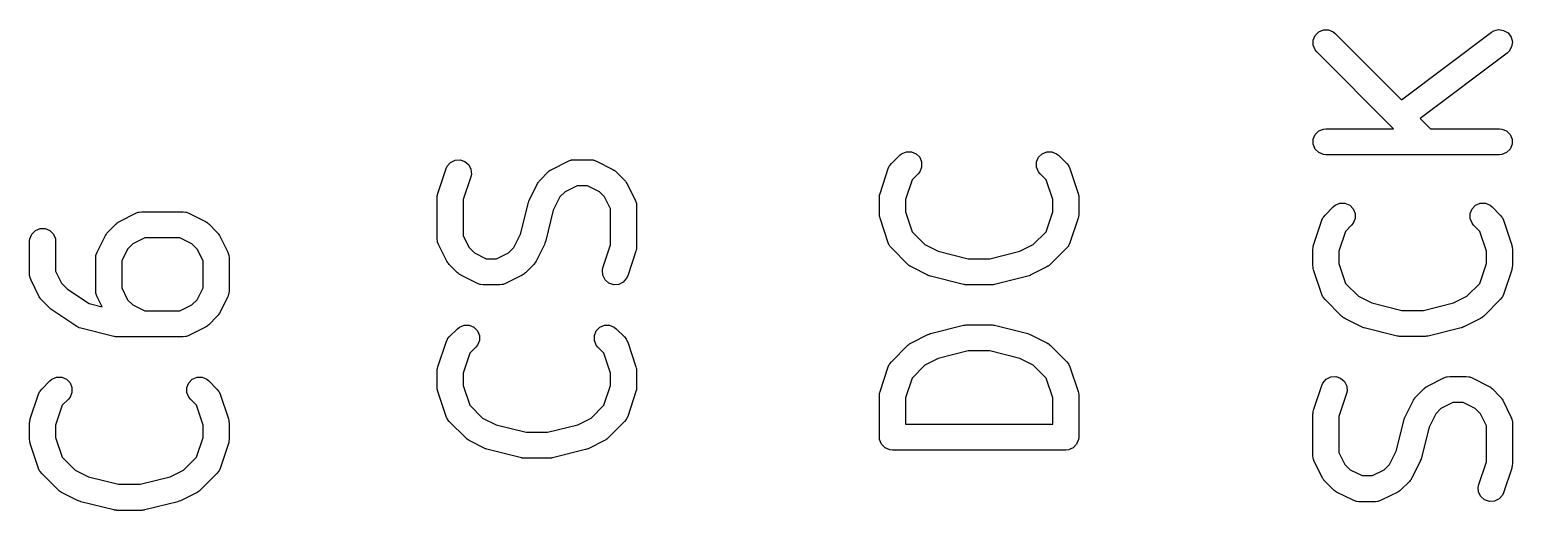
# Model space of a CAD drawing. Extents: x 2.6 to 14.1, y -9.2 to -3.9.
# Drawn here: x 4.1744 to 4.511, y -8.2323 to -8.1232 of the extents above; entities that cross this region are included whole.
import ezdxf

# ---------------------------------------------------------------- set-up
doc = ezdxf.new("R2010")
doc.units = 0
doc.header["$MEASUREMENT"] = 0
doc.layers.add('BLACK', color=7, linetype='CONTINUOUS')

msp = doc.modelspace()

# ---------------------------------------------------------------- linework, layer by layer
at = {"layer": 'BLACK', "linetype": 'CONTINUOUS'}
for p, q in [((4.46576, -8.12561), (4.4662, -8.12455)), ((4.46576, -8.12677), (4.46576, -8.12561)), ((4.4662, -8.12455), (4.46702, -8.12373)), ((4.46702, -8.12373), (4.46808, -8.12329)), ((4.46808, -8.12329), (4.46924, -8.12329)), ((4.46924, -8.12329), (4.4703, -8.12373)), ((4.4703, -8.12373), (4.47075, -8.1241)), ((4.47075, -8.1241), (4.48581, -8.13916)), ((4.48581, -8.13916), (4.50626, -8.12383)), ((4.50626, -8.12383), (4.50675, -8.12353)), ((4.50675, -8.12353), (4.50787, -8.12324)), ((4.50787, -8.12324), (4.50901, -8.1234)), ((4.50901, -8.1234), (4.51, -8.12399)), ((4.51, -8.12399), (4.51069, -8.12491)), ((4.51069, -8.12491), (4.51098, -8.12603)), ((4.4662, -8.12783), (4.46576, -8.12677)), ((4.46657, -8.12828), (4.4662, -8.12783)), ((4.48403, -8.14573), (4.46657, -8.12828)), ((4.5098, -8.12855), (4.49003, -8.14338)), ((4.51023, -8.12816), (4.5098, -8.12855)), ((4.51082, -8.12717), (4.51023, -8.12816)), ((4.51098, -8.12603), (4.51082, -8.12717)), ((4.46702, -8.14623), (4.46808, -8.14579)), ((4.46808, -8.14579), (4.46866, -8.14573)), ((4.46866, -8.14573), (4.48403, -8.14573)), ((4.49003, -8.14338), (4.49238, -8.14573)), ((4.49238, -8.14573), (4.50803, -8.14573)), ((4.50803, -8.14573), (4.50861, -8.14579)), ((4.50861, -8.14579), (4.50967, -8.14623)), ((4.46576, -8.14811), (4.4662, -8.14705)), ((4.46576, -8.14926), (4.46576, -8.14811)), ((4.4662, -8.15033), (4.46576, -8.14926)), ((4.4662, -8.14705), (4.46702, -8.14623)), ((4.50967, -8.14623), (4.51048, -8.14705)), ((4.51048, -8.14705), (4.51093, -8.14811)), ((4.51093, -8.14926), (4.51048, -8.15033)), ((4.51093, -8.14811), (4.51093, -8.14926)), ((4.27094, -8.15287), (4.27208, -8.15279)), ((4.27208, -8.15279), (4.27318, -8.15315)), ((4.29739, -8.15282), (4.29796, -8.15276)), ((4.29796, -8.15276), (4.30171, -8.15276)), ((4.30171, -8.15276), (4.30229, -8.15282)), ((4.37002, -8.15363), (4.3719, -8.15175)), ((4.3719, -8.15175), (4.37234, -8.15139)), ((4.37234, -8.15139), (4.37341, -8.15095)), ((4.37341, -8.15095), (4.37456, -8.15095)), ((4.37456, -8.15095), (4.37562, -8.15139)), ((4.37562, -8.15139), (4.37644, -8.1522)), ((4.37644, -8.1522), (4.37688, -8.15327)), ((4.40296, -8.15327), (4.4034, -8.1522)), ((4.4034, -8.1522), (4.40421, -8.15139)), ((4.40421, -8.15139), (4.40528, -8.15095)), ((4.40528, -8.15095), (4.40643, -8.15095)), ((4.40643, -8.15095), (4.4075, -8.15139)), ((4.4075, -8.15139), (4.40794, -8.15175)), ((4.40794, -8.15175), (4.40982, -8.15363)), ((4.46702, -8.15114), (4.4662, -8.15033)), ((4.46808, -8.15158), (4.46702, -8.15114)), ((4.46866, -8.15164), (4.46808, -8.15158)), ((4.50803, -8.15164), (4.46866, -8.15164)), ((4.50861, -8.15158), (4.50803, -8.15164)), ((4.50967, -8.15114), (4.50861, -8.15158)), ((4.51048, -8.15033), (4.50967, -8.15114)), ((4.26704, -8.16041), (4.26891, -8.15478)), ((4.26891, -8.15478), (4.26915, -8.15425)), ((4.26915, -8.15425), (4.26991, -8.15338)), ((4.26991, -8.15338), (4.27094, -8.15287)), ((4.27318, -8.15315), (4.27405, -8.15391)), ((4.27405, -8.15391), (4.27456, -8.15494)), ((4.27465, -8.15609), (4.27452, -8.15665)), ((4.27456, -8.15494), (4.27465, -8.15609)), ((4.29025, -8.15738), (4.29212, -8.1555)), ((4.29212, -8.1555), (4.29235, -8.15532)), ((4.29235, -8.15532), (4.2924, -8.15526)), ((4.2924, -8.15526), (4.29249, -8.1552)), ((4.29249, -8.1552), (4.29257, -8.15514)), ((4.29257, -8.15514), (4.29264, -8.15511)), ((4.29264, -8.15511), (4.29289, -8.15495)), ((4.29289, -8.15495), (4.29664, -8.15308)), ((4.29664, -8.15308), (4.29718, -8.15287)), ((4.29718, -8.15287), (4.29729, -8.15286)), ((4.29729, -8.15286), (4.29739, -8.15282)), ((4.30229, -8.15282), (4.30239, -8.15286)), ((4.30239, -8.15286), (4.30249, -8.15287)), ((4.30249, -8.15287), (4.30303, -8.15308)), ((4.30303, -8.15308), (4.30678, -8.15495)), ((4.30678, -8.15495), (4.30703, -8.15511)), ((4.30703, -8.15511), (4.3071, -8.15514)), ((4.3071, -8.15514), (4.30718, -8.1552)), ((4.30718, -8.1552), (4.30727, -8.15526)), ((4.30727, -8.15526), (4.30732, -8.15532)), ((4.30732, -8.15532), (4.30755, -8.1555)), ((4.30755, -8.1555), (4.30942, -8.15738)), ((4.36743, -8.16041), (4.36931, -8.15478)), ((4.36931, -8.15478), (4.36954, -8.15425)), ((4.36954, -8.15425), (4.36961, -8.15417)), ((4.36961, -8.15417), (4.36965, -8.15408)), ((4.36965, -8.15408), (4.37002, -8.15363)), ((4.37607, -8.15593), (4.37469, -8.15731)), ((4.37644, -8.15548), (4.37607, -8.15593)), ((4.37688, -8.15442), (4.37644, -8.15548)), ((4.37688, -8.15327), (4.37688, -8.15442)), ((4.40296, -8.15442), (4.40296, -8.15327)), ((4.4034, -8.15548), (4.40296, -8.15442)), ((4.40377, -8.15593), (4.4034, -8.15548)), ((4.40515, -8.15731), (4.40377, -8.15593)), ((4.40982, -8.15363), (4.41018, -8.15408)), ((4.41018, -8.15408), (4.41023, -8.15417)), ((4.41023, -8.15417), (4.41029, -8.15425)), ((4.41029, -8.15425), (4.41053, -8.15478)), ((4.41053, -8.15478), (4.41241, -8.16041)), ((4.27452, -8.15665), (4.27279, -8.16182)), ((4.28782, -8.1619), (4.2897, -8.15815)), ((4.2897, -8.15815), (4.28985, -8.1579)), ((4.28985, -8.1579), (4.28988, -8.15783)), ((4.28988, -8.15783), (4.28995, -8.15775)), ((4.28995, -8.15775), (4.29001, -8.15766)), ((4.29001, -8.15766), (4.29006, -8.1576)), ((4.29006, -8.1576), (4.29025, -8.15738)), ((4.29866, -8.15867), (4.29596, -8.16002)), ((4.30101, -8.15867), (4.29866, -8.15867)), ((4.30371, -8.16002), (4.30101, -8.15867)), ((4.30942, -8.15738), (4.30961, -8.1576)), ((4.30961, -8.1576), (4.30967, -8.15766)), ((4.30967, -8.15766), (4.30972, -8.15775)), ((4.30972, -8.15775), (4.30979, -8.15783)), ((4.30979, -8.15783), (4.30982, -8.1579)), ((4.30982, -8.1579), (4.30998, -8.15815)), ((4.30998, -8.15815), (4.31185, -8.1619)), ((4.37469, -8.15731), (4.37319, -8.16182)), ((4.40665, -8.16182), (4.40515, -8.15731)), ((4.26689, -8.16134), (4.26692, -8.16105)), ((4.26689, -8.17072), (4.26689, -8.16134)), ((4.26691, -8.16097), (4.26693, -8.16087)), ((4.26692, -8.16105), (4.26691, -8.16097)), ((4.26693, -8.16087), (4.26694, -8.16077)), ((4.26694, -8.16077), (4.26697, -8.16069)), ((4.26697, -8.16069), (4.26704, -8.16041)), ((4.27279, -8.16182), (4.27279, -8.17002)), ((4.2858, -8.16968), (4.2876, -8.1625)), ((4.2876, -8.1625), (4.28761, -8.16246)), ((4.28761, -8.16246), (4.28762, -8.16244)), ((4.28762, -8.16244), (4.28771, -8.1622)), ((4.28771, -8.1622), (4.28779, -8.16195)), ((4.28779, -8.16195), (4.28781, -8.16194)), ((4.28781, -8.16194), (4.28782, -8.1619)), ((4.29476, -8.16122), (4.29325, -8.16425)), ((4.29596, -8.16002), (4.29476, -8.16122)), ((4.30491, -8.16122), (4.30371, -8.16002)), ((4.30626, -8.16391), (4.30491, -8.16122)), ((4.31185, -8.1619), (4.31206, -8.16244)), ((4.31206, -8.16244), (4.31207, -8.16254)), ((4.31207, -8.16254), (4.31211, -8.16264)), ((4.31211, -8.16264), (4.31216, -8.16322)), ((4.36728, -8.16134), (4.36731, -8.16105)), ((4.36728, -8.16509), (4.36728, -8.16134)), ((4.3673, -8.16097), (4.36733, -8.16087)), ((4.36731, -8.16105), (4.3673, -8.16097)), ((4.36733, -8.16087), (4.36734, -8.16077)), ((4.36734, -8.16077), (4.36737, -8.16069)), ((4.36737, -8.16069), (4.36743, -8.16041)), ((4.37319, -8.16182), (4.37319, -8.16461)), ((4.40665, -8.16461), (4.40665, -8.16182)), ((4.41241, -8.16041), (4.41247, -8.16069)), ((4.41247, -8.16069), (4.4125, -8.16077)), ((4.4125, -8.16077), (4.41251, -8.16087)), ((4.41251, -8.16087), (4.41253, -8.16097)), ((4.41253, -8.16097), (4.41253, -8.16105)), ((4.41253, -8.16105), (4.41256, -8.16134)), ((4.41256, -8.16134), (4.41256, -8.16509)), ((4.47077, -8.1631), (4.47183, -8.16266)), ((4.47183, -8.16266), (4.47299, -8.16266)), ((4.47299, -8.16266), (4.47405, -8.1631)), ((4.50264, -8.1631), (4.5037, -8.16266)), ((4.5037, -8.16266), (4.50486, -8.16266)), ((4.50486, -8.16266), (4.50592, -8.1631)), ((4.19475, -8.16676), (4.1985, -8.16489)), ((4.1985, -8.16489), (4.19904, -8.16468)), ((4.19904, -8.16468), (4.19914, -8.16467)), ((4.19914, -8.16467), (4.19924, -8.16463)), ((4.19924, -8.16463), (4.19982, -8.16458)), ((4.19982, -8.16458), (4.20919, -8.16458)), ((4.20919, -8.16458), (4.20977, -8.16463)), ((4.20977, -8.16463), (4.20987, -8.16467)), ((4.20987, -8.16467), (4.20997, -8.16468)), ((4.20997, -8.16468), (4.21051, -8.16489)), ((4.21051, -8.16489), (4.21426, -8.16676)), ((4.29325, -8.16425), (4.29145, -8.17143)), ((4.30626, -8.17211), (4.30626, -8.16391)), ((4.31216, -8.16322), (4.31216, -8.17259)), ((4.36731, -8.16538), (4.36728, -8.16509)), ((4.3673, -8.16546), (4.36731, -8.16538)), ((4.36733, -8.16556), (4.3673, -8.16546)), ((4.36734, -8.16567), (4.36733, -8.16556)), ((4.36737, -8.16574), (4.36734, -8.16567)), ((4.36743, -8.16602), (4.36737, -8.16574)), ((4.36931, -8.17165), (4.36743, -8.16602)), ((4.37319, -8.16461), (4.37469, -8.16912)), ((4.40515, -8.16912), (4.40665, -8.16461)), ((4.41241, -8.16602), (4.41053, -8.17165)), ((4.41247, -8.16574), (4.41241, -8.16602)), ((4.4125, -8.16567), (4.41247, -8.16574)), ((4.41251, -8.16556), (4.4125, -8.16567)), ((4.41253, -8.16546), (4.41251, -8.16556)), ((4.41256, -8.16509), (4.41253, -8.16538)), ((4.41253, -8.16538), (4.41253, -8.16546)), ((4.46773, -8.1665), (4.46797, -8.16597)), ((4.46797, -8.16597), (4.46804, -8.16589)), ((4.46804, -8.16589), (4.46808, -8.16579)), ((4.46808, -8.16579), (4.46845, -8.16535)), ((4.46845, -8.16535), (4.47032, -8.16347)), ((4.47032, -8.16347), (4.47077, -8.1631)), ((4.47405, -8.1631), (4.47486, -8.16392)), ((4.47486, -8.16392), (4.47531, -8.16498)), ((4.47531, -8.16614), (4.47486, -8.1672)), ((4.47531, -8.16498), (4.47531, -8.16614)), ((4.50138, -8.16498), (4.50183, -8.16392)), ((4.50138, -8.16614), (4.50138, -8.16498)), ((4.50183, -8.1672), (4.50138, -8.16614)), ((4.50183, -8.16392), (4.50264, -8.1631)), ((4.50592, -8.1631), (4.50637, -8.16347)), ((4.50637, -8.16347), (4.50824, -8.16535)), ((4.50824, -8.16535), (4.50861, -8.16579)), ((4.50861, -8.16579), (4.50865, -8.16589)), ((4.50865, -8.16589), (4.50872, -8.16597)), ((4.50872, -8.16597), (4.50896, -8.1665)), ((4.17487, -8.16964), (4.17568, -8.16882)), ((4.17568, -8.16882), (4.17674, -8.16838)), ((4.17674, -8.16838), (4.1779, -8.16838)), ((4.1779, -8.16838), (4.17896, -8.16882)), ((4.17896, -8.16882), (4.17978, -8.16964)), ((4.19174, -8.16964), (4.19181, -8.16956)), ((4.19181, -8.16956), (4.19186, -8.16947)), ((4.19186, -8.16947), (4.19192, -8.16942)), ((4.19192, -8.16942), (4.19211, -8.16919)), ((4.19211, -8.16919), (4.19398, -8.16731)), ((4.19398, -8.16731), (4.19421, -8.16713)), ((4.19421, -8.16713), (4.19426, -8.16707)), ((4.19426, -8.16707), (4.19435, -8.16701)), ((4.19435, -8.16701), (4.19443, -8.16695)), ((4.19443, -8.16695), (4.1945, -8.16692)), ((4.1945, -8.16692), (4.19475, -8.16676)), ((4.21426, -8.16676), (4.21451, -8.16692)), ((4.21451, -8.16692), (4.21458, -8.16695)), ((4.21458, -8.16695), (4.21466, -8.16701)), ((4.21466, -8.16701), (4.21475, -8.16707)), ((4.21475, -8.16707), (4.2148, -8.16713)), ((4.2148, -8.16713), (4.21503, -8.16731)), ((4.21503, -8.16731), (4.2169, -8.16919)), ((4.2169, -8.16919), (4.21709, -8.16942)), ((4.21709, -8.16942), (4.21715, -8.16947)), ((4.21715, -8.16947), (4.21721, -8.16956)), ((4.21721, -8.16956), (4.21727, -8.16964)), ((4.37469, -8.16912), (4.37761, -8.17204)), ((4.40223, -8.17204), (4.40515, -8.16912)), ((4.46586, -8.17212), (4.46773, -8.1665)), ((4.47312, -8.16903), (4.47161, -8.17354)), ((4.4745, -8.16765), (4.47312, -8.16903)), ((4.47486, -8.1672), (4.4745, -8.16765)), ((4.50219, -8.16765), (4.50183, -8.1672)), ((4.50357, -8.16903), (4.50219, -8.16765)), ((4.50508, -8.17354), (4.50357, -8.16903)), ((4.50896, -8.1665), (4.51083, -8.17212)), ((4.17437, -8.17128), (4.17443, -8.1707)), ((4.17437, -8.17878), (4.17437, -8.17128)), ((4.17443, -8.1707), (4.17487, -8.16964)), ((4.17978, -8.16964), (4.18022, -8.1707)), ((4.18022, -8.1707), (4.18027, -8.17128)), ((4.18027, -8.17128), (4.18027, -8.17808)), ((4.18968, -8.17371), (4.19155, -8.16996)), ((4.19155, -8.16996), (4.19171, -8.16971)), ((4.19171, -8.16971), (4.19174, -8.16964)), ((4.19782, -8.17183), (4.19662, -8.17303)), ((4.20052, -8.17048), (4.19782, -8.17183)), ((4.2085, -8.17048), (4.20052, -8.17048)), ((4.21119, -8.17183), (4.2085, -8.17048)), ((4.21239, -8.17303), (4.21119, -8.17183)), ((4.21727, -8.16964), (4.2173, -8.16971)), ((4.2173, -8.16971), (4.21746, -8.16996)), ((4.21746, -8.16996), (4.21933, -8.17371)), ((4.26694, -8.17129), (4.26689, -8.17072)), ((4.26699, -8.17139), (4.26694, -8.17129)), ((4.26699, -8.1715), (4.26699, -8.17139)), ((4.2672, -8.17204), (4.26699, -8.1715)), ((4.26907, -8.17579), (4.2672, -8.17204)), ((4.27279, -8.17002), (4.27414, -8.17272)), ((4.27414, -8.17272), (4.27534, -8.17391)), ((4.28309, -8.17391), (4.28429, -8.17272)), ((4.28429, -8.17272), (4.2858, -8.16968)), ((4.29123, -8.17204), (4.28935, -8.17579)), ((4.29125, -8.17199), (4.29123, -8.17204)), ((4.29126, -8.17198), (4.29125, -8.17199)), ((4.29134, -8.17173), (4.29126, -8.17198)), ((4.29144, -8.1715), (4.29134, -8.17173)), ((4.29145, -8.17143), (4.29144, -8.17147)), ((4.29144, -8.17147), (4.29144, -8.1715)), ((4.30453, -8.17728), (4.30626, -8.17211)), ((4.31214, -8.17296), (4.31212, -8.17306)), ((4.31216, -8.17259), (4.31213, -8.17288)), ((4.31213, -8.17288), (4.31214, -8.17296)), ((4.36954, -8.17218), (4.36931, -8.17165)), ((4.36961, -8.17226), (4.36954, -8.17218)), ((4.36965, -8.17236), (4.36961, -8.17226)), ((4.37002, -8.1728), (4.36965, -8.17236)), ((4.37377, -8.17655), (4.37002, -8.1728)), ((4.37761, -8.17204), (4.38064, -8.17355)), ((4.3992, -8.17355), (4.40223, -8.17204)), ((4.40982, -8.1728), (4.40607, -8.17655)), ((4.41018, -8.17236), (4.40982, -8.1728)), ((4.41023, -8.17226), (4.41018, -8.17236)), ((4.41029, -8.17218), (4.41023, -8.17226)), ((4.41053, -8.17165), (4.41029, -8.17218)), ((4.46571, -8.17306), (4.46574, -8.17277)), ((4.46573, -8.17269), (4.46575, -8.17259)), ((4.46574, -8.17277), (4.46573, -8.17269)), ((4.46575, -8.17259), (4.46576, -8.17248)), ((4.46576, -8.17248), (4.46579, -8.17241)), ((4.46579, -8.17241), (4.46586, -8.17212)), ((4.51083, -8.17212), (4.5109, -8.17241)), ((4.5109, -8.17241), (4.51093, -8.17248)), ((4.51093, -8.17248), (4.51094, -8.17259)), ((4.51094, -8.17259), (4.51096, -8.17269)), ((4.51096, -8.17269), (4.51095, -8.17277)), ((4.51095, -8.17277), (4.51098, -8.17306)), ((4.18937, -8.17503), (4.18942, -8.17445)), ((4.18937, -8.18253), (4.18937, -8.17503)), ((4.18942, -8.17445), (4.18946, -8.17435)), ((4.18946, -8.17435), (4.18947, -8.17425)), ((4.18947, -8.17425), (4.18968, -8.17371)), ((4.19662, -8.17303), (4.19527, -8.17572)), ((4.19527, -8.17572), (4.19527, -8.18183)), ((4.21374, -8.17572), (4.21239, -8.17303)), ((4.21374, -8.18183), (4.21374, -8.17572)), ((4.21933, -8.17371), (4.21954, -8.17425)), ((4.21954, -8.17425), (4.21955, -8.17435)), ((4.21955, -8.17435), (4.21959, -8.17445)), ((4.21959, -8.17445), (4.21964, -8.17503)), ((4.21964, -8.17503), (4.21964, -8.18253)), ((4.26923, -8.17603), (4.26907, -8.17579)), ((4.26926, -8.17611), (4.26923, -8.17603)), ((4.26933, -8.17619), (4.26926, -8.17611)), ((4.26938, -8.17628), (4.26933, -8.17619)), ((4.26944, -8.17633), (4.26938, -8.17628)), ((4.26963, -8.17655), (4.26944, -8.17633)), ((4.27534, -8.17391), (4.27804, -8.17526)), ((4.27804, -8.17526), (4.28039, -8.17526)), ((4.28039, -8.17526), (4.28309, -8.17391)), ((4.28899, -8.17633), (4.2888, -8.17655)), ((4.28905, -8.17628), (4.28899, -8.17633)), ((4.2891, -8.17619), (4.28905, -8.17628)), ((4.28917, -8.17611), (4.2891, -8.17619)), ((4.2892, -8.17603), (4.28917, -8.17611)), ((4.28935, -8.17579), (4.2892, -8.17603)), ((4.31201, -8.17352), (4.31014, -8.17915)), ((4.31208, -8.17324), (4.31201, -8.17352)), ((4.31211, -8.17317), (4.31208, -8.17324)), ((4.31212, -8.17306), (4.31211, -8.17317)), ((4.38064, -8.17355), (4.38747, -8.17526)), ((4.38747, -8.17526), (4.39237, -8.17526)), ((4.39237, -8.17526), (4.3992, -8.17355)), ((4.46571, -8.17681), (4.46571, -8.17306)), ((4.47161, -8.17354), (4.47161, -8.17633)), ((4.47161, -8.17633), (4.47312, -8.18084)), ((4.50357, -8.18084), (4.50508, -8.17633)), ((4.50508, -8.17633), (4.50508, -8.17354)), ((4.51098, -8.17306), (4.51098, -8.17681)), ((4.17443, -8.17935), (4.17437, -8.17878)), ((4.17447, -8.17945), (4.17443, -8.17935)), ((4.17447, -8.17956), (4.17447, -8.17945)), ((4.17468, -8.1801), (4.17447, -8.17956)), ((4.18027, -8.17808), (4.18162, -8.18078)), ((4.2715, -8.17843), (4.26963, -8.17655)), ((4.27173, -8.17861), (4.2715, -8.17843)), ((4.27178, -8.17867), (4.27173, -8.17861)), ((4.27187, -8.17873), (4.27178, -8.17867)), ((4.27195, -8.17879), (4.27187, -8.17873)), ((4.27202, -8.17882), (4.27195, -8.17879)), ((4.27227, -8.17898), (4.27202, -8.17882)), ((4.27602, -8.18086), (4.27227, -8.17898)), ((4.28616, -8.17898), (4.28241, -8.18086)), ((4.28641, -8.17882), (4.28616, -8.17898)), ((4.28648, -8.17879), (4.28641, -8.17882)), ((4.28656, -8.17873), (4.28648, -8.17879)), ((4.28665, -8.17867), (4.28656, -8.17873)), ((4.2867, -8.17861), (4.28665, -8.17867)), ((4.28693, -8.17843), (4.2867, -8.17861)), ((4.2888, -8.17655), (4.28693, -8.17843)), ((4.30441, -8.17784), (4.30453, -8.17728)), ((4.30449, -8.17899), (4.30441, -8.17784)), ((4.305, -8.18002), (4.30449, -8.17899)), ((4.3099, -8.17968), (4.30915, -8.18055)), ((4.31014, -8.17915), (4.3099, -8.17968)), ((4.374, -8.17674), (4.37377, -8.17655)), ((4.37405, -8.1768), (4.374, -8.17674)), ((4.37414, -8.17685), (4.37405, -8.1768)), ((4.37422, -8.17692), (4.37414, -8.17685)), ((4.37429, -8.17695), (4.37422, -8.17692)), ((4.37454, -8.17711), (4.37429, -8.17695)), ((4.37829, -8.17898), (4.37454, -8.17711)), ((4.37833, -8.179), (4.37829, -8.17898)), ((4.37835, -8.17901), (4.37833, -8.179)), ((4.37859, -8.1791), (4.37835, -8.17901)), ((4.37883, -8.17919), (4.37859, -8.1791)), ((4.37885, -8.17919), (4.37883, -8.17919)), ((4.37889, -8.1792), (4.37885, -8.17919)), ((4.38639, -8.18108), (4.37889, -8.1792)), ((4.40095, -8.1792), (4.39345, -8.18108)), ((4.40099, -8.17919), (4.40095, -8.1792)), ((4.40101, -8.17919), (4.40099, -8.17919)), ((4.40125, -8.1791), (4.40101, -8.17919)), ((4.40149, -8.17901), (4.40125, -8.1791)), ((4.40151, -8.179), (4.40149, -8.17901)), ((4.40155, -8.17898), (4.40151, -8.179)), ((4.4053, -8.17711), (4.40155, -8.17898)), ((4.40555, -8.17695), (4.4053, -8.17711)), ((4.40562, -8.17692), (4.40555, -8.17695)), ((4.4057, -8.17685), (4.40562, -8.17692)), ((4.40579, -8.1768), (4.4057, -8.17685)), ((4.40584, -8.17674), (4.40579, -8.1768)), ((4.40607, -8.17655), (4.40584, -8.17674)), ((4.46574, -8.1771), (4.46571, -8.17681)), ((4.46573, -8.17718), (4.46574, -8.1771)), ((4.46575, -8.17728), (4.46573, -8.17718)), ((4.46576, -8.17738), (4.46575, -8.17728)), ((4.46579, -8.17746), (4.46576, -8.17738)), ((4.46586, -8.17774), (4.46579, -8.17746)), ((4.46773, -8.18337), (4.46586, -8.17774)), ((4.51083, -8.17774), (4.50896, -8.18337)), ((4.5109, -8.17746), (4.51083, -8.17774)), ((4.51093, -8.17738), (4.5109, -8.17746)), ((4.51094, -8.17728), (4.51093, -8.17738)), ((4.51096, -8.17718), (4.51094, -8.17728)), ((4.51098, -8.17681), (4.51095, -8.1771)), ((4.51095, -8.1771), (4.51096, -8.17718)), ((4.17655, -8.18385), (4.17468, -8.1801)), ((4.18162, -8.18078), (4.18295, -8.18211)), ((4.18295, -8.18211), (4.18791, -8.18541)), ((4.18942, -8.1831), (4.18937, -8.18253)), ((4.19527, -8.18183), (4.19662, -8.18453)), ((4.21239, -8.18453), (4.21374, -8.18183)), ((4.21964, -8.18253), (4.21959, -8.1831)), ((4.27656, -8.18106), (4.27602, -8.18086)), ((4.27667, -8.18107), (4.27656, -8.18106)), ((4.27676, -8.18111), (4.27667, -8.18107)), ((4.27734, -8.18117), (4.27676, -8.18111)), ((4.28109, -8.18117), (4.27734, -8.18117)), ((4.28167, -8.18111), (4.28109, -8.18117)), ((4.28176, -8.18107), (4.28167, -8.18111)), ((4.28187, -8.18106), (4.28176, -8.18107)), ((4.28241, -8.18086), (4.28187, -8.18106)), ((4.30587, -8.18078), (4.305, -8.18002)), ((4.30697, -8.18114), (4.30587, -8.18078)), ((4.30812, -8.18106), (4.30697, -8.18114)), ((4.30915, -8.18055), (4.30812, -8.18106)), ((4.38649, -8.18109), (4.38639, -8.18108)), ((4.38653, -8.18111), (4.38649, -8.18109)), ((4.38675, -8.18113), (4.38653, -8.18111)), ((4.38696, -8.18116), (4.38675, -8.18113)), ((4.38701, -8.18116), (4.38696, -8.18116)), ((4.38711, -8.18117), (4.38701, -8.18116)), ((4.39273, -8.18117), (4.38711, -8.18117)), ((4.39283, -8.18116), (4.39273, -8.18117)), ((4.39288, -8.18116), (4.39283, -8.18116)), ((4.39309, -8.18113), (4.39288, -8.18116)), ((4.39331, -8.18111), (4.39309, -8.18113)), ((4.39335, -8.18109), (4.39331, -8.18111)), ((4.39345, -8.18108), (4.39335, -8.18109)), ((4.47312, -8.18084), (4.47603, -8.18376)), ((4.50066, -8.18376), (4.50357, -8.18084)), ((4.17671, -8.18409), (4.17655, -8.18385)), ((4.17674, -8.18417), (4.17671, -8.18409)), ((4.17681, -8.18425), (4.17674, -8.18417)), ((4.17686, -8.18434), (4.17681, -8.18425)), ((4.17692, -8.18439), (4.17686, -8.18434)), ((4.17711, -8.18461), (4.17692, -8.18439)), ((4.17898, -8.18649), (4.17711, -8.18461)), ((4.18791, -8.18541), (4.19082, -8.18614)), ((4.18946, -8.1832), (4.18942, -8.1831)), ((4.18947, -8.18331), (4.18946, -8.1832)), ((4.18968, -8.18385), (4.18947, -8.18331)), ((4.19082, -8.18614), (4.18968, -8.18385)), ((4.19662, -8.18453), (4.19782, -8.18572)), ((4.19782, -8.18572), (4.20052, -8.18707)), ((4.2085, -8.18707), (4.21119, -8.18572)), ((4.21119, -8.18572), (4.21239, -8.18453)), ((4.21933, -8.18385), (4.21746, -8.1876)), ((4.21954, -8.18331), (4.21933, -8.18385)), ((4.21955, -8.1832), (4.21954, -8.18331)), ((4.21959, -8.1831), (4.21955, -8.1832)), ((4.46797, -8.18389), (4.46773, -8.18337)), ((4.46804, -8.18397), (4.46797, -8.18389)), ((4.46808, -8.18407), (4.46804, -8.18397)), ((4.46845, -8.18452), (4.46808, -8.18407)), ((4.4722, -8.18827), (4.46845, -8.18452)), ((4.47603, -8.18376), (4.47906, -8.18527)), ((4.47906, -8.18527), (4.4859, -8.18698)), ((4.49079, -8.18698), (4.49763, -8.18527)), ((4.49763, -8.18527), (4.50066, -8.18376)), ((4.50824, -8.18452), (4.50449, -8.18827)), ((4.50861, -8.18407), (4.50824, -8.18452)), ((4.50865, -8.18397), (4.50861, -8.18407)), ((4.50872, -8.18389), (4.50865, -8.18397)), ((4.50896, -8.18337), (4.50872, -8.18389)), ((4.17921, -8.18668), (4.17898, -8.18649)), ((4.17898, -8.18649), (4.17898, -8.18649)), ((4.17898, -8.18649), (4.17898, -8.18649)), ((4.17943, -8.18686), (4.17921, -8.18668)), ((4.18506, -8.19061), (4.17943, -8.18686)), ((4.17943, -8.18686), (4.17943, -8.18686)), ((4.17943, -8.18686), (4.17943, -8.18686)), ((4.20052, -8.18707), (4.2085, -8.18707)), ((4.2169, -8.18836), (4.21503, -8.19024)), ((4.21709, -8.18814), (4.2169, -8.18836)), ((4.21715, -8.18809), (4.21709, -8.18814)), ((4.21721, -8.188), (4.21715, -8.18809)), ((4.21727, -8.18792), (4.21721, -8.188)), ((4.2173, -8.18784), (4.21727, -8.18792)), ((4.21746, -8.1876), (4.2173, -8.18784)), ((4.47242, -8.18846), (4.4722, -8.18827)), ((4.47247, -8.18851), (4.47242, -8.18846)), ((4.47256, -8.18857), (4.47247, -8.18851)), ((4.47264, -8.18864), (4.47256, -8.18857)), ((4.47272, -8.18867), (4.47264, -8.18864)), ((4.47296, -8.18882), (4.47272, -8.18867)), ((4.47671, -8.1907), (4.47296, -8.18882)), ((4.4859, -8.18698), (4.49079, -8.18698)), ((4.50373, -8.18882), (4.49998, -8.1907)), ((4.50397, -8.18867), (4.50373, -8.18882)), ((4.50405, -8.18864), (4.50397, -8.18867)), ((4.50413, -8.18857), (4.50405, -8.18864)), ((4.50422, -8.18851), (4.50413, -8.18857)), ((4.50427, -8.18846), (4.50422, -8.18851)), ((4.50449, -8.18827), (4.50427, -8.18846)), ((4.18537, -8.19078), (4.18506, -8.19061)), ((4.18543, -8.19082), (4.18537, -8.19078)), ((4.1855, -8.19084), (4.18543, -8.19082)), ((4.18557, -8.19088), (4.1855, -8.19084)), ((4.18564, -8.19089), (4.18557, -8.19088)), ((4.18598, -8.19102), (4.18564, -8.19089)), ((4.19348, -8.19289), (4.18598, -8.19102)), ((4.19358, -8.1929), (4.19348, -8.19289)), ((4.19362, -8.19292), (4.19358, -8.1929)), ((4.19383, -8.19294), (4.19362, -8.19292)), ((4.19405, -8.19297), (4.19383, -8.19294)), ((4.19409, -8.19297), (4.19405, -8.19297)), ((4.19419, -8.19298), (4.19409, -8.19297)), ((4.20919, -8.19298), (4.19419, -8.19298)), ((4.20977, -8.19292), (4.20919, -8.19298)), ((4.20987, -8.19288), (4.20977, -8.19292)), ((4.20997, -8.19287), (4.20987, -8.19288)), ((4.21051, -8.19267), (4.20997, -8.19287)), ((4.21426, -8.19079), (4.21051, -8.19267)), ((4.21451, -8.19064), (4.21426, -8.19079)), ((4.21458, -8.19061), (4.21451, -8.19064)), ((4.21466, -8.19054), (4.21458, -8.19061)), ((4.21475, -8.19048), (4.21466, -8.19054)), ((4.2148, -8.19042), (4.21475, -8.19048)), ((4.21503, -8.19024), (4.2148, -8.19042)), ((4.26926, -8.19345), (4.26963, -8.193)), ((4.26963, -8.193), (4.2715, -8.19112)), ((4.2715, -8.19112), (4.27195, -8.19076)), ((4.27195, -8.19076), (4.27301, -8.19032)), ((4.27301, -8.19032), (4.27417, -8.19032)), ((4.27417, -8.19032), (4.27523, -8.19076)), ((4.27523, -8.19076), (4.27605, -8.19157)), ((4.27605, -8.19157), (4.27649, -8.19264)), ((4.27649, -8.19264), (4.27649, -8.19379)), ((4.30257, -8.19264), (4.30301, -8.19157)), ((4.30257, -8.19379), (4.30257, -8.19264)), ((4.30301, -8.19157), (4.30382, -8.19076)), ((4.30382, -8.19076), (4.30489, -8.19032)), ((4.30489, -8.19032), (4.30604, -8.19032)), ((4.30604, -8.19032), (4.3071, -8.19076)), ((4.3071, -8.19076), (4.30755, -8.19112)), ((4.30755, -8.19112), (4.30942, -8.193)), ((4.30942, -8.193), (4.30979, -8.19345)), ((4.37454, -8.19432), (4.37829, -8.19245)), ((4.37829, -8.19245), (4.37833, -8.19243)), ((4.37833, -8.19243), (4.37835, -8.19242)), ((4.37835, -8.19242), (4.37859, -8.19233)), ((4.37859, -8.19233), (4.37883, -8.19224)), ((4.37883, -8.19224), (4.37885, -8.19224)), ((4.37885, -8.19224), (4.37889, -8.19222)), ((4.37889, -8.19222), (4.38639, -8.19035)), ((4.38639, -8.19035), (4.38649, -8.19033)), ((4.38649, -8.19033), (4.38653, -8.19032)), ((4.38653, -8.19032), (4.38675, -8.19029)), ((4.38675, -8.19029), (4.38696, -8.19026)), ((4.38696, -8.19026), (4.38701, -8.19027)), ((4.38701, -8.19027), (4.38711, -8.19026)), ((4.38711, -8.19026), (4.39273, -8.19026)), ((4.39273, -8.19026), (4.39283, -8.19027)), ((4.39283, -8.19027), (4.39288, -8.19026)), ((4.39288, -8.19026), (4.39309, -8.19029)), ((4.39309, -8.19029), (4.39331, -8.19032)), ((4.39331, -8.19032), (4.39335, -8.19033)), ((4.39335, -8.19033), (4.39345, -8.19035)), ((4.39345, -8.19035), (4.40095, -8.19222)), ((4.40095, -8.19222), (4.40099, -8.19224)), ((4.40099, -8.19224), (4.40101, -8.19224)), ((4.40101, -8.19224), (4.40125, -8.19233)), ((4.40125, -8.19233), (4.40149, -8.19242)), ((4.40149, -8.19242), (4.40151, -8.19243)), ((4.40151, -8.19243), (4.40155, -8.19245)), ((4.40155, -8.19245), (4.4053, -8.19432)), ((4.47676, -8.19071), (4.47671, -8.1907)), ((4.47677, -8.19073), (4.47676, -8.19071)), ((4.47701, -8.19081), (4.47677, -8.19073)), ((4.47725, -8.1909), (4.47701, -8.19081)), ((4.47727, -8.19091), (4.47725, -8.1909)), ((4.47732, -8.19092), (4.47727, -8.19091)), ((4.48482, -8.1928), (4.47732, -8.19092)), ((4.48492, -8.19281), (4.48482, -8.1928)), ((4.48496, -8.19283), (4.48492, -8.19281)), ((4.48517, -8.19285), (4.48496, -8.19283)), ((4.48539, -8.19288), (4.48517, -8.19285)), ((4.48543, -8.19287), (4.48539, -8.19288)), ((4.48553, -8.19288), (4.48543, -8.19287)), ((4.49116, -8.19288), (4.48553, -8.19288)), ((4.49126, -8.19287), (4.49116, -8.19288)), ((4.4913, -8.19288), (4.49126, -8.19287)), ((4.49152, -8.19285), (4.4913, -8.19288)), ((4.49173, -8.19283), (4.49152, -8.19285)), ((4.49177, -8.19281), (4.49173, -8.19283)), ((4.49187, -8.1928), (4.49177, -8.19281)), ((4.49937, -8.19092), (4.49187, -8.1928)), ((4.49941, -8.19091), (4.49937, -8.19092)), ((4.49944, -8.1909), (4.49941, -8.19091)), ((4.49968, -8.19081), (4.49944, -8.1909)), ((4.49992, -8.19073), (4.49968, -8.19081)), ((4.49993, -8.19071), (4.49992, -8.19073)), ((4.49998, -8.1907), (4.49993, -8.19071)), ((4.26704, -8.19978), (4.26891, -8.19415)), ((4.26891, -8.19415), (4.26915, -8.19362)), ((4.26915, -8.19362), (4.26922, -8.19354)), ((4.26922, -8.19354), (4.26926, -8.19345)), ((4.27568, -8.1953), (4.2743, -8.19668)), ((4.27605, -8.19485), (4.27568, -8.1953)), ((4.27649, -8.19379), (4.27605, -8.19485)), ((4.30301, -8.19485), (4.30257, -8.19379)), ((4.30337, -8.1953), (4.30301, -8.19485)), ((4.30476, -8.19668), (4.30337, -8.1953)), ((4.30979, -8.19345), (4.30983, -8.19354)), ((4.30983, -8.19354), (4.3099, -8.19362)), ((4.3099, -8.19362), (4.31014, -8.19415)), ((4.31014, -8.19415), (4.31201, -8.19978)), ((4.37002, -8.19862), (4.37377, -8.19487)), ((4.37377, -8.19487), (4.374, -8.19469)), ((4.374, -8.19469), (4.37405, -8.19463)), ((4.37405, -8.19463), (4.37414, -8.19457)), ((4.37414, -8.19457), (4.37422, -8.19451)), ((4.37422, -8.19451), (4.37429, -8.19448)), ((4.37429, -8.19448), (4.37454, -8.19432)), ((4.38747, -8.19617), (4.38064, -8.19787)), ((4.39237, -8.19617), (4.38747, -8.19617)), ((4.3992, -8.19787), (4.39237, -8.19617)), ((4.4053, -8.19432), (4.40555, -8.19448)), ((4.40555, -8.19448), (4.40562, -8.19451)), ((4.40562, -8.19451), (4.4057, -8.19457)), ((4.4057, -8.19457), (4.40579, -8.19463)), ((4.40579, -8.19463), (4.40584, -8.19469)), ((4.40584, -8.19469), (4.40607, -8.19487)), ((4.40607, -8.19487), (4.40982, -8.19862)), ((4.26697, -8.20006), (4.26704, -8.19978)), ((4.2743, -8.19668), (4.27279, -8.20119)), ((4.30626, -8.20119), (4.30476, -8.19668)), ((4.31201, -8.19978), (4.31208, -8.20006)), ((4.36743, -8.2054), (4.36931, -8.19978)), ((4.36931, -8.19978), (4.36954, -8.19925)), ((4.36954, -8.19925), (4.36961, -8.19917)), ((4.36961, -8.19917), (4.36965, -8.19907)), ((4.36965, -8.19907), (4.37002, -8.19862)), ((4.37761, -8.19939), (4.37469, -8.20231)), ((4.38064, -8.19787), (4.37761, -8.19939)), ((4.40223, -8.19939), (4.3992, -8.19787)), ((4.40515, -8.20231), (4.40223, -8.19939)), ((4.40982, -8.19862), (4.41018, -8.19907)), ((4.41018, -8.19907), (4.41023, -8.19917)), ((4.41023, -8.19917), (4.41029, -8.19925)), ((4.41029, -8.19925), (4.41053, -8.19978)), ((4.41053, -8.19978), (4.41241, -8.2054)), ((4.17711, -8.20481), (4.17898, -8.20294)), ((4.17898, -8.20294), (4.17943, -8.20257)), ((4.17943, -8.20257), (4.18049, -8.20213)), ((4.18049, -8.20213), (4.18165, -8.20213)), ((4.18165, -8.20213), (4.18271, -8.20257)), ((4.18271, -8.20257), (4.18353, -8.20338)), ((4.21049, -8.20338), (4.2113, -8.20257)), ((4.2113, -8.20257), (4.21237, -8.20213)), ((4.21237, -8.20213), (4.21352, -8.20213)), ((4.21352, -8.20213), (4.21458, -8.20257)), ((4.21458, -8.20257), (4.21503, -8.20294)), ((4.21503, -8.20294), (4.2169, -8.20481)), ((4.26689, -8.20071), (4.26692, -8.20042)), ((4.26689, -8.20446), (4.26689, -8.20071)), ((4.26691, -8.20034), (4.26693, -8.20024)), ((4.26692, -8.20042), (4.26691, -8.20034)), ((4.26693, -8.20024), (4.26694, -8.20014)), ((4.26694, -8.20014), (4.26697, -8.20006)), ((4.27279, -8.20119), (4.27279, -8.20398)), ((4.30626, -8.20398), (4.30626, -8.20119)), ((4.31208, -8.20006), (4.31211, -8.20014)), ((4.31211, -8.20014), (4.31212, -8.20024)), ((4.31212, -8.20024), (4.31214, -8.20034)), ((4.31214, -8.20034), (4.31213, -8.20042)), ((4.31213, -8.20042), (4.31216, -8.20071)), ((4.31216, -8.20071), (4.31216, -8.20446)), ((4.37469, -8.20231), (4.37319, -8.20681)), ((4.40665, -8.20681), (4.40515, -8.20231)), ((4.46797, -8.20347), (4.46872, -8.2026)), ((4.46872, -8.2026), (4.46975, -8.20208)), ((4.46975, -8.20208), (4.4709, -8.202)), ((4.4709, -8.202), (4.472, -8.20236)), ((4.472, -8.20236), (4.47287, -8.20312)), ((4.47287, -8.20312), (4.47338, -8.20415)), ((4.49171, -8.20416), (4.49546, -8.20229)), ((4.49546, -8.20229), (4.496, -8.20208)), ((4.496, -8.20208), (4.49611, -8.20207)), ((4.49611, -8.20207), (4.49621, -8.20203)), ((4.49621, -8.20203), (4.49678, -8.20198)), ((4.49678, -8.20198), (4.50053, -8.20198)), ((4.50053, -8.20198), (4.50111, -8.20203)), ((4.50111, -8.20203), (4.5012, -8.20207)), ((4.5012, -8.20207), (4.50131, -8.20208)), ((4.50131, -8.20208), (4.50185, -8.20229)), ((4.50185, -8.20229), (4.5056, -8.20416)), ((4.17452, -8.21159), (4.17639, -8.20596)), ((4.17639, -8.20596), (4.17663, -8.20544)), ((4.17663, -8.20544), (4.1767, -8.20536)), ((4.1767, -8.20536), (4.17674, -8.20526)), ((4.17674, -8.20526), (4.17711, -8.20481)), ((4.18353, -8.20338), (4.18397, -8.20445)), ((4.18397, -8.2056), (4.18353, -8.20666)), ((4.18397, -8.20445), (4.18397, -8.2056)), ((4.21005, -8.20445), (4.21049, -8.20338)), ((4.21005, -8.2056), (4.21005, -8.20445)), ((4.21049, -8.20666), (4.21005, -8.2056)), ((4.2169, -8.20481), (4.21727, -8.20526)), ((4.21727, -8.20526), (4.21731, -8.20536)), ((4.21731, -8.20536), (4.21738, -8.20544)), ((4.21738, -8.20544), (4.21762, -8.20596)), ((4.21762, -8.20596), (4.21949, -8.21159)), ((4.26692, -8.20475), (4.26689, -8.20446)), ((4.26691, -8.20483), (4.26692, -8.20475)), ((4.26693, -8.20493), (4.26691, -8.20483)), ((4.26694, -8.20504), (4.26693, -8.20493)), ((4.26697, -8.20511), (4.26694, -8.20504)), ((4.26704, -8.20539), (4.26697, -8.20511)), ((4.26891, -8.21102), (4.26704, -8.20539)), ((4.27279, -8.20398), (4.2743, -8.20849)), ((4.30476, -8.20849), (4.30626, -8.20398)), ((4.31201, -8.20539), (4.31014, -8.21102)), ((4.31208, -8.20511), (4.31201, -8.20539)), ((4.31211, -8.20504), (4.31208, -8.20511)), ((4.31212, -8.20493), (4.31211, -8.20504)), ((4.31214, -8.20483), (4.31212, -8.20493)), ((4.31216, -8.20446), (4.31213, -8.20475)), ((4.31213, -8.20475), (4.31214, -8.20483)), ((4.36728, -8.20634), (4.36731, -8.20604)), ((4.36728, -8.21571), (4.36728, -8.20634)), ((4.3673, -8.20597), (4.36733, -8.20586)), ((4.36731, -8.20604), (4.3673, -8.20597)), ((4.36733, -8.20586), (4.36734, -8.20576)), ((4.36734, -8.20576), (4.36737, -8.20569)), ((4.36737, -8.20569), (4.36743, -8.2054)), ((4.41241, -8.2054), (4.41247, -8.20569)), ((4.41247, -8.20569), (4.4125, -8.20576)), ((4.4125, -8.20576), (4.41251, -8.20586)), ((4.41251, -8.20586), (4.41253, -8.20597)), ((4.41253, -8.20597), (4.41253, -8.20604)), ((4.41253, -8.20604), (4.41256, -8.20634)), ((4.41256, -8.20634), (4.41256, -8.21571)), ((4.46586, -8.20962), (4.46773, -8.204)), ((4.46773, -8.204), (4.46797, -8.20347)), ((4.47334, -8.20586), (4.47161, -8.21103)), ((4.47346, -8.2053), (4.47334, -8.20586)), ((4.47338, -8.20415), (4.47346, -8.2053)), ((4.48888, -8.20682), (4.48907, -8.20659)), ((4.48907, -8.20659), (4.49094, -8.20472)), ((4.49094, -8.20472), (4.49117, -8.20453)), ((4.49117, -8.20453), (4.49122, -8.20447)), ((4.49122, -8.20447), (4.49131, -8.20442)), ((4.49131, -8.20442), (4.49139, -8.20435)), ((4.49139, -8.20435), (4.49146, -8.20432)), ((4.49146, -8.20432), (4.49171, -8.20416)), ((4.5056, -8.20416), (4.50585, -8.20432)), ((4.50585, -8.20432), (4.50592, -8.20435)), ((4.50592, -8.20435), (4.506, -8.20442)), ((4.506, -8.20442), (4.50609, -8.20447)), ((4.50609, -8.20447), (4.50614, -8.20453)), ((4.50614, -8.20453), (4.50637, -8.20472)), ((4.50637, -8.20472), (4.50824, -8.20659)), ((4.50824, -8.20659), (4.50843, -8.20682)), ((4.18178, -8.20849), (4.18027, -8.213)), ((4.18316, -8.20711), (4.18178, -8.20849)), ((4.18353, -8.20666), (4.18316, -8.20711)), ((4.21085, -8.20711), (4.21049, -8.20666)), ((4.21224, -8.20849), (4.21085, -8.20711)), ((4.21374, -8.213), (4.21224, -8.20849)), ((4.2743, -8.20849), (4.27721, -8.21141)), ((4.30184, -8.21141), (4.30476, -8.20849)), ((4.37319, -8.20681), (4.37319, -8.21276)), ((4.40665, -8.21276), (4.40665, -8.20681)), ((4.46575, -8.21008), (4.46576, -8.20998)), ((4.46576, -8.20998), (4.46579, -8.20991)), ((4.46579, -8.20991), (4.46586, -8.20962)), ((4.48664, -8.21111), (4.48852, -8.20736)), ((4.48852, -8.20736), (4.48867, -8.20711)), ((4.48867, -8.20711), (4.4887, -8.20704)), ((4.4887, -8.20704), (4.48877, -8.20696)), ((4.48877, -8.20696), (4.48882, -8.20687)), ((4.48882, -8.20687), (4.48888, -8.20682)), ((4.49478, -8.20923), (4.49358, -8.21043)), ((4.49748, -8.20788), (4.49478, -8.20923)), ((4.49983, -8.20788), (4.49748, -8.20788)), ((4.50253, -8.20923), (4.49983, -8.20788)), ((4.50373, -8.21043), (4.50253, -8.20923)), ((4.50843, -8.20682), (4.50849, -8.20687)), ((4.50849, -8.20687), (4.50854, -8.20696)), ((4.50854, -8.20696), (4.50861, -8.20704)), ((4.50861, -8.20704), (4.50864, -8.20711)), ((4.50864, -8.20711), (4.5088, -8.20736)), ((4.5088, -8.20736), (4.51067, -8.21111)), ((4.17437, -8.21252), (4.1744, -8.21223)), ((4.17437, -8.21627), (4.17437, -8.21252)), ((4.17439, -8.21215), (4.17441, -8.21205)), ((4.1744, -8.21223), (4.17439, -8.21215)), ((4.17441, -8.21205), (4.17443, -8.21195)), ((4.17443, -8.21195), (4.17445, -8.21187)), ((4.17445, -8.21187), (4.17452, -8.21159)), ((4.18027, -8.213), (4.18027, -8.21579)), ((4.21374, -8.21579), (4.21374, -8.213)), ((4.21949, -8.21159), (4.21956, -8.21187)), ((4.21956, -8.21187), (4.21959, -8.21195)), ((4.21959, -8.21195), (4.2196, -8.21205)), ((4.2196, -8.21205), (4.21962, -8.21215)), ((4.21962, -8.21215), (4.21962, -8.21223)), ((4.21962, -8.21223), (4.21964, -8.21252)), ((4.21964, -8.21252), (4.21964, -8.21627)), ((4.26915, -8.21155), (4.26891, -8.21102)), ((4.26922, -8.21163), (4.26915, -8.21155)), ((4.26926, -8.21173), (4.26922, -8.21163)), ((4.26963, -8.21217), (4.26926, -8.21173)), ((4.27338, -8.21592), (4.26963, -8.21217)), ((4.27721, -8.21141), (4.28025, -8.21292)), ((4.28025, -8.21292), (4.28708, -8.21463)), ((4.29197, -8.21463), (4.29881, -8.21292)), ((4.29881, -8.21292), (4.30184, -8.21141)), ((4.30942, -8.21217), (4.30567, -8.21592)), ((4.30979, -8.21173), (4.30942, -8.21217)), ((4.30983, -8.21163), (4.30979, -8.21173)), ((4.3099, -8.21155), (4.30983, -8.21163)), ((4.31014, -8.21102), (4.3099, -8.21155)), ((4.37319, -8.21276), (4.40665, -8.21276)), ((4.46571, -8.21055), (4.46574, -8.21026)), ((4.46571, -8.21993), (4.46571, -8.21055)), ((4.46573, -8.21018), (4.46575, -8.21008)), ((4.46574, -8.21026), (4.46573, -8.21018)), ((4.47161, -8.21103), (4.47161, -8.21923)), ((4.48462, -8.2189), (4.48642, -8.21171)), ((4.48642, -8.21171), (4.48643, -8.21167)), ((4.48643, -8.21165), (4.48653, -8.21141)), ((4.48643, -8.21167), (4.48643, -8.21165)), ((4.48653, -8.21141), (4.48661, -8.21117)), ((4.48661, -8.21117), (4.48662, -8.21115)), ((4.48662, -8.21115), (4.48664, -8.21111)), ((4.49358, -8.21043), (4.49207, -8.21346)), ((4.50508, -8.21313), (4.50373, -8.21043)), ((4.50508, -8.22132), (4.50508, -8.21313)), ((4.51067, -8.21111), (4.51088, -8.21165)), ((4.51088, -8.21165), (4.51089, -8.21175)), ((4.51089, -8.21175), (4.51093, -8.21185)), ((4.51093, -8.21185), (4.51098, -8.21243)), ((4.51098, -8.21243), (4.51098, -8.2218)), ((4.1744, -8.21656), (4.17437, -8.21627)), ((4.17439, -8.21664), (4.1744, -8.21656)), ((4.17441, -8.21674), (4.17439, -8.21664)), ((4.17443, -8.21685), (4.17441, -8.21674)), ((4.18027, -8.21579), (4.18178, -8.2203)), ((4.21224, -8.2203), (4.21374, -8.21579)), ((4.2196, -8.21674), (4.21959, -8.21685)), ((4.21962, -8.21664), (4.2196, -8.21674)), ((4.21964, -8.21627), (4.21962, -8.21656)), ((4.21962, -8.21656), (4.21962, -8.21664)), ((4.2736, -8.21611), (4.27338, -8.21592)), ((4.27365, -8.21617), (4.2736, -8.21611)), ((4.27374, -8.21622), (4.27365, -8.21617)), ((4.27382, -8.21629), (4.27374, -8.21622)), ((4.2739, -8.21632), (4.27382, -8.21629)), ((4.27414, -8.21648), (4.2739, -8.21632)), ((4.27789, -8.21835), (4.27414, -8.21648)), ((4.28708, -8.21463), (4.29197, -8.21463)), ((4.30491, -8.21648), (4.30116, -8.21835)), ((4.30515, -8.21632), (4.30491, -8.21648)), ((4.30523, -8.21629), (4.30515, -8.21632)), ((4.30531, -8.21622), (4.30523, -8.21629)), ((4.3054, -8.21617), (4.30531, -8.21622)), ((4.30545, -8.21611), (4.3054, -8.21617)), ((4.30567, -8.21592), (4.30545, -8.21611)), ((4.36734, -8.21629), (4.36728, -8.21571)), ((4.36778, -8.21735), (4.36734, -8.21629)), ((4.4125, -8.21629), (4.41206, -8.21735)), ((4.41256, -8.21571), (4.4125, -8.21629)), ((4.49207, -8.21346), (4.49027, -8.22064)), ((4.17445, -8.21692), (4.17443, -8.21685)), ((4.17452, -8.21721), (4.17445, -8.21692)), ((4.17639, -8.22283), (4.17452, -8.21721)), ((4.21949, -8.21721), (4.21762, -8.22283)), ((4.21956, -8.21692), (4.21949, -8.21721)), ((4.21959, -8.21685), (4.21956, -8.21692)), ((4.27794, -8.21837), (4.27789, -8.21835)), ((4.27795, -8.21838), (4.27794, -8.21837)), ((4.27819, -8.21847), (4.27795, -8.21838)), ((4.27843, -8.21856), (4.27819, -8.21847)), ((4.27846, -8.21856), (4.27843, -8.21856)), ((4.2785, -8.21857), (4.27846, -8.21856)), ((4.286, -8.22045), (4.2785, -8.21857)), ((4.30055, -8.21857), (4.29305, -8.22045)), ((4.3006, -8.21856), (4.30055, -8.21857)), ((4.30062, -8.21856), (4.3006, -8.21856)), ((4.30086, -8.21847), (4.30062, -8.21856)), ((4.3011, -8.21838), (4.30086, -8.21847)), ((4.30112, -8.21837), (4.3011, -8.21838)), ((4.30116, -8.21835), (4.30112, -8.21837)), ((4.36859, -8.21816), (4.36778, -8.21735)), ((4.36966, -8.21861), (4.36859, -8.21816)), ((4.37023, -8.21866), (4.36966, -8.21861)), ((4.4096, -8.21866), (4.37023, -8.21866)), ((4.41018, -8.21861), (4.4096, -8.21866)), ((4.41125, -8.21816), (4.41018, -8.21861)), ((4.41206, -8.21735), (4.41125, -8.21816)), ((4.46576, -8.2205), (4.46571, -8.21993)), ((4.47161, -8.21923), (4.47296, -8.22193)), ((4.48311, -8.22193), (4.48462, -8.2189)), ((4.17663, -8.22336), (4.17639, -8.22283)), ((4.1767, -8.22344), (4.17663, -8.22336)), ((4.17674, -8.22354), (4.1767, -8.22344)), ((4.18178, -8.2203), (4.18469, -8.22322)), ((4.18469, -8.22322), (4.18773, -8.22473)), ((4.20629, -8.22473), (4.20932, -8.22322)), ((4.20932, -8.22322), (4.21224, -8.2203)), ((4.21731, -8.22344), (4.21727, -8.22354)), ((4.21738, -8.22336), (4.21731, -8.22344)), ((4.21762, -8.22283), (4.21738, -8.22336)), ((4.2861, -8.22046), (4.286, -8.22045)), ((4.28614, -8.22048), (4.2861, -8.22046)), ((4.28635, -8.2205), (4.28614, -8.22048)), ((4.28657, -8.22053), (4.28635, -8.2205)), ((4.28661, -8.22053), (4.28657, -8.22053)), ((4.28671, -8.22054), (4.28661, -8.22053)), ((4.29234, -8.22054), (4.28671, -8.22054)), ((4.29244, -8.22053), (4.29234, -8.22054)), ((4.29248, -8.22053), (4.29244, -8.22053)), ((4.2927, -8.2205), (4.29248, -8.22053)), ((4.29291, -8.22048), (4.2927, -8.2205)), ((4.29295, -8.22046), (4.29291, -8.22048)), ((4.29305, -8.22045), (4.29295, -8.22046)), ((4.4658, -8.2206), (4.46576, -8.2205)), ((4.46581, -8.22071), (4.4658, -8.2206)), ((4.46602, -8.22125), (4.46581, -8.22071)), ((4.46789, -8.225), (4.46602, -8.22125)), ((4.47296, -8.22193), (4.47416, -8.22313)), ((4.47416, -8.22313), (4.47686, -8.22447)), ((4.47921, -8.22447), (4.48191, -8.22313)), ((4.48191, -8.22313), (4.48311, -8.22193)), ((4.49005, -8.22125), (4.48817, -8.225)), ((4.49006, -8.22121), (4.49005, -8.22125)), ((4.49008, -8.22119), (4.49006, -8.22121)), ((4.49016, -8.22095), (4.49008, -8.22119)), ((4.49026, -8.22071), (4.49016, -8.22095)), ((4.49027, -8.22064), (4.49026, -8.22069)), ((4.49026, -8.22069), (4.49026, -8.22071)), ((4.50335, -8.22649), (4.50508, -8.22132)), ((4.51083, -8.22274), (4.50896, -8.22836)), ((4.5109, -8.22245), (4.51083, -8.22274)), ((4.51093, -8.22238), (4.5109, -8.22245)), ((4.51094, -8.22227), (4.51093, -8.22238)), ((4.51096, -8.22217), (4.51094, -8.22227)), ((4.51098, -8.2218), (4.51095, -8.22209)), ((4.51095, -8.22209), (4.51096, -8.22217)), ((4.17711, -8.22398), (4.17674, -8.22354)), ((4.18086, -8.22773), (4.17711, -8.22398)), ((4.18773, -8.22473), (4.19456, -8.22644)), ((4.19456, -8.22644), (4.19945, -8.22644)), ((4.19945, -8.22644), (4.20629, -8.22473)), ((4.2169, -8.22398), (4.21315, -8.22773)), ((4.21727, -8.22354), (4.2169, -8.22398)), ((4.46805, -8.22525), (4.46789, -8.225)), ((4.46808, -8.22532), (4.46805, -8.22525)), ((4.46815, -8.2254), (4.46808, -8.22532)), ((4.4682, -8.22549), (4.46815, -8.2254)), ((4.46826, -8.22554), (4.4682, -8.22549)), ((4.46845, -8.22577), (4.46826, -8.22554)), ((4.47032, -8.22764), (4.46845, -8.22577)), ((4.47686, -8.22447), (4.47921, -8.22447)), ((4.48762, -8.22577), (4.48575, -8.22764)), ((4.48781, -8.22554), (4.48762, -8.22577)), ((4.48787, -8.22549), (4.48781, -8.22554)), ((4.48792, -8.2254), (4.48787, -8.22549)), ((4.48799, -8.22532), (4.48792, -8.2254)), ((4.48802, -8.22525), (4.48799, -8.22532)), ((4.48817, -8.225), (4.48802, -8.22525)), ((4.50323, -8.22706), (4.50335, -8.22649)), ((4.18108, -8.22792), (4.18086, -8.22773)), ((4.18113, -8.22798), (4.18108, -8.22792)), ((4.18122, -8.22803), (4.18113, -8.22798)), ((4.1813, -8.2281), (4.18122, -8.22803)), ((4.18138, -8.22813), (4.1813, -8.2281)), ((4.18162, -8.22829), (4.18138, -8.22813)), ((4.18537, -8.23016), (4.18162, -8.22829)), ((4.18542, -8.23018), (4.18537, -8.23016)), ((4.18543, -8.23019), (4.18542, -8.23018)), ((4.18568, -8.23028), (4.18543, -8.23019)), ((4.20858, -8.23019), (4.20834, -8.23028)), ((4.2086, -8.23018), (4.20858, -8.23019)), ((4.20864, -8.23016), (4.2086, -8.23018)), ((4.21239, -8.22829), (4.20864, -8.23016)), ((4.21264, -8.22813), (4.21239, -8.22829)), ((4.21271, -8.2281), (4.21264, -8.22813)), ((4.21279, -8.22803), (4.21271, -8.2281)), ((4.21288, -8.22798), (4.21279, -8.22803)), ((4.21293, -8.22792), (4.21288, -8.22798)), ((4.21315, -8.22773), (4.21293, -8.22792)), ((4.47055, -8.22783), (4.47032, -8.22764)), ((4.4706, -8.22788), (4.47055, -8.22783)), ((4.47069, -8.22794), (4.4706, -8.22788)), ((4.47077, -8.22801), (4.47069, -8.22794)), ((4.47084, -8.22804), (4.47077, -8.22801)), ((4.47109, -8.22819), (4.47084, -8.22804)), ((4.47484, -8.23007), (4.47109, -8.22819)), ((4.47538, -8.23027), (4.47484, -8.23007)), ((4.48123, -8.23007), (4.48069, -8.23027)), ((4.48498, -8.22819), (4.48123, -8.23007)), ((4.48523, -8.22804), (4.48498, -8.22819)), ((4.4853, -8.22801), (4.48523, -8.22804)), ((4.48538, -8.22794), (4.4853, -8.22801)), ((4.48547, -8.22788), (4.48538, -8.22794)), ((4.48552, -8.22783), (4.48547, -8.22788)), ((4.48575, -8.22764), (4.48552, -8.22783)), ((4.50331, -8.22821), (4.50323, -8.22706)), ((4.50382, -8.22924), (4.50331, -8.22821)), ((4.50469, -8.22999), (4.50382, -8.22924)), ((4.50579, -8.23036), (4.50469, -8.22999)), ((4.50797, -8.22976), (4.50693, -8.23027)), ((4.50872, -8.22889), (4.50797, -8.22976)), ((4.50896, -8.22836), (4.50872, -8.22889)), ((4.18591, -8.23037), (4.18568, -8.23028)), ((4.18594, -8.23037), (4.18591, -8.23037)), ((4.18598, -8.23039), (4.18594, -8.23037)), ((4.19348, -8.23226), (4.18598, -8.23039)), ((4.19358, -8.23227), (4.19348, -8.23226)), ((4.19362, -8.23229), (4.19358, -8.23227)), ((4.19383, -8.23231), (4.19362, -8.23229)), ((4.19405, -8.23234), (4.19383, -8.23231)), ((4.19409, -8.23234), (4.19405, -8.23234)), ((4.19419, -8.23235), (4.19409, -8.23234)), ((4.19982, -8.23235), (4.19419, -8.23235)), ((4.19992, -8.23234), (4.19982, -8.23235)), ((4.19996, -8.23234), (4.19992, -8.23234)), ((4.20018, -8.23231), (4.19996, -8.23234)), ((4.20039, -8.23229), (4.20018, -8.23231)), ((4.20043, -8.23227), (4.20039, -8.23229)), ((4.20053, -8.23226), (4.20043, -8.23227)), ((4.20803, -8.23039), (4.20053, -8.23226)), ((4.20808, -8.23037), (4.20803, -8.23039)), ((4.2081, -8.23037), (4.20808, -8.23037)), ((4.20834, -8.23028), (4.2081, -8.23037)), ((4.47548, -8.23028), (4.47538, -8.23027)), ((4.47558, -8.23032), (4.47548, -8.23028)), ((4.47616, -8.23038), (4.47558, -8.23032)), ((4.47991, -8.23038), (4.47616, -8.23038)), ((4.48048, -8.23032), (4.47991, -8.23038)), ((4.48058, -8.23028), (4.48048, -8.23032)), ((4.48069, -8.23027), (4.48058, -8.23028)), ((4.50693, -8.23027), (4.50579, -8.23036))]:
    msp.add_line(p, q, dxfattribs=at)

doc.saveas('drawing.dxf')
